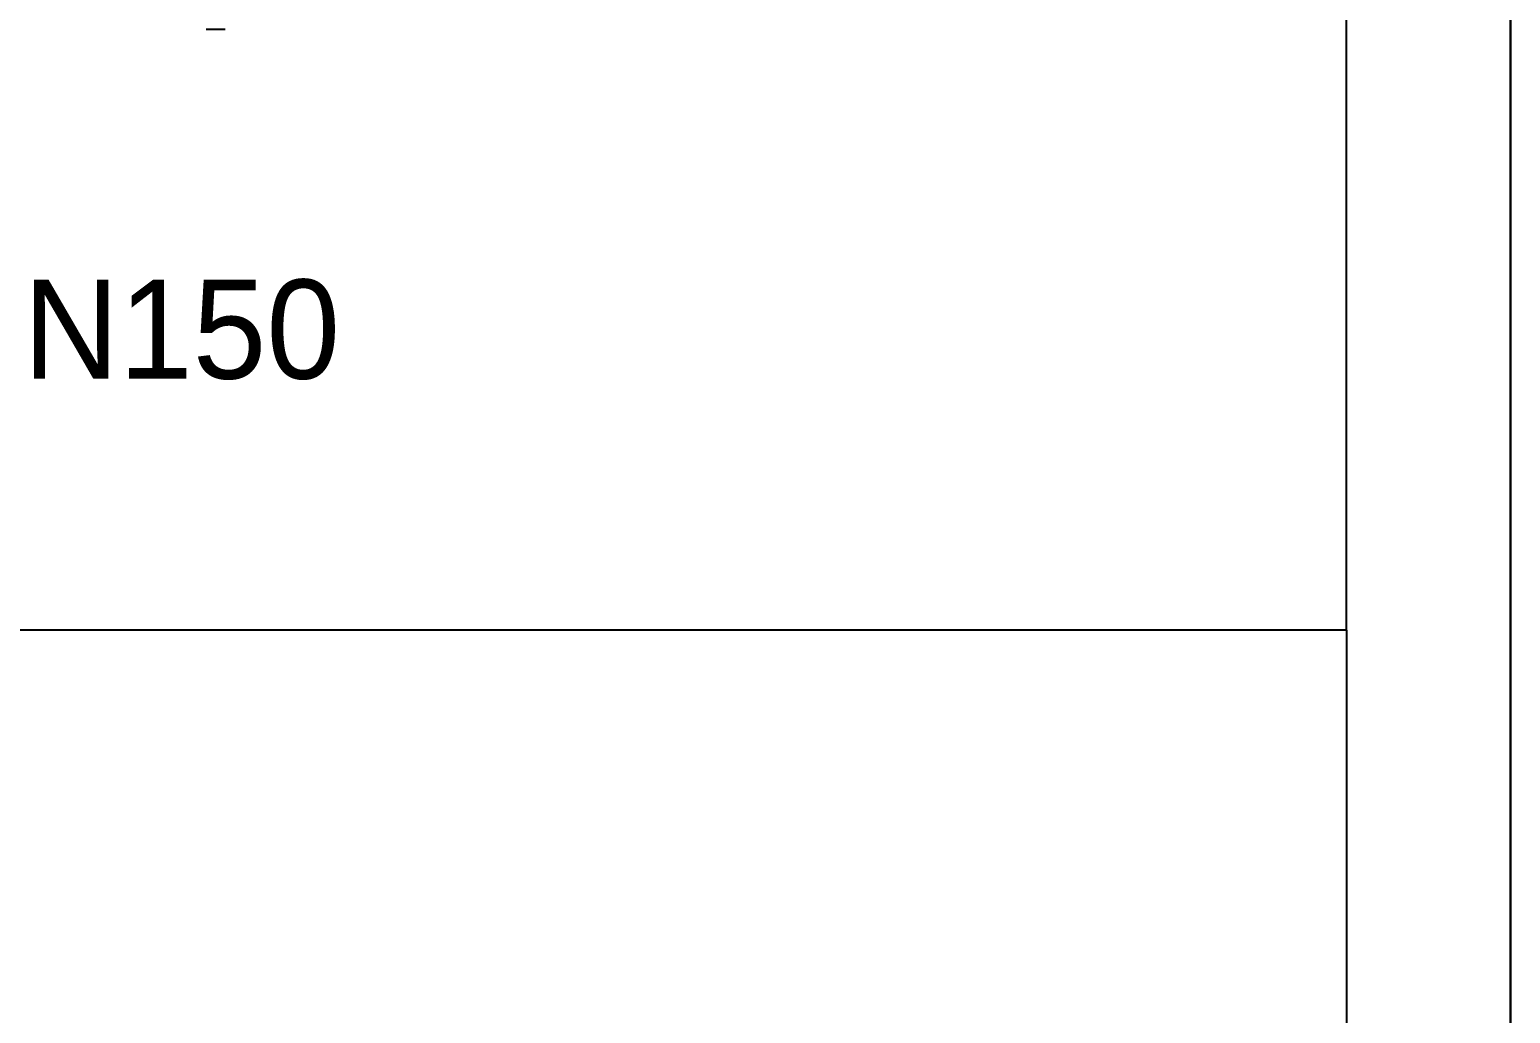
# Model space of a CAD drawing. Extents: x 27938 to 1507990, y 110129 to 923079.
# Drawn here: x 556176 to 565141, y 369959 to 375912 of the extents above; entities that cross this region are included whole.
import ezdxf

# ---------------------------------------------------------------- set-up
doc = ezdxf.new("R2010")
doc.units = 0
doc.header["$LTSCALE"] = 1000
doc.header["$MEASUREMENT"] = 0
doc.layers.add('A-文字', color=3, linetype='Continuous', lineweight=30)
doc.layers.add('BZ', color=2, linetype='Continuous')
doc.styles.add('中西文等高字体', font='HZTXT_E.shx', dxfattribs={"width": 0.7, "height": 4, "bigfont": 'hztxt.shx'})

msp = doc.modelspace()

# ---------------------------------------------------------------- linework, layer by layer
at = {"linetype": 'Continuous'}
msp.add_line((557361.2, 375912.1), (557245.1, 375912.1), dxfattribs=at)
at = {"color": 7}
for p, q in [((564151, 372277.4), (541415.9, 372277.4)), ((564151, 353268), (564151, 372277.4)), ((564151, 353268), (564151, 372277.4))]:
    msp.add_line(p, q, dxfattribs=at)
msp.add_lwpolyline([(545149.7, 387132.7), (564150.3, 387132.7), (564146, 372277.4), (545149.7, 372277.4)], close=True)
at = {"layer": 'A-文字'}
msp.add_lwpolyline([(494536.9, 391257), (565141, 391257), (565141, 333855.3), (494536.9, 333855.3)], close=True, dxfattribs=at)

# ---------------------------------------------------------------- texts
at = {"layer": 'BZ', "color": 7, "style": '中西文等高字体'}
msp.add_text('管径从DN65到DN150', height=600, dxfattribs=at).set_placement((551107.3, 373799.6))

doc.saveas('drawing.dxf')
